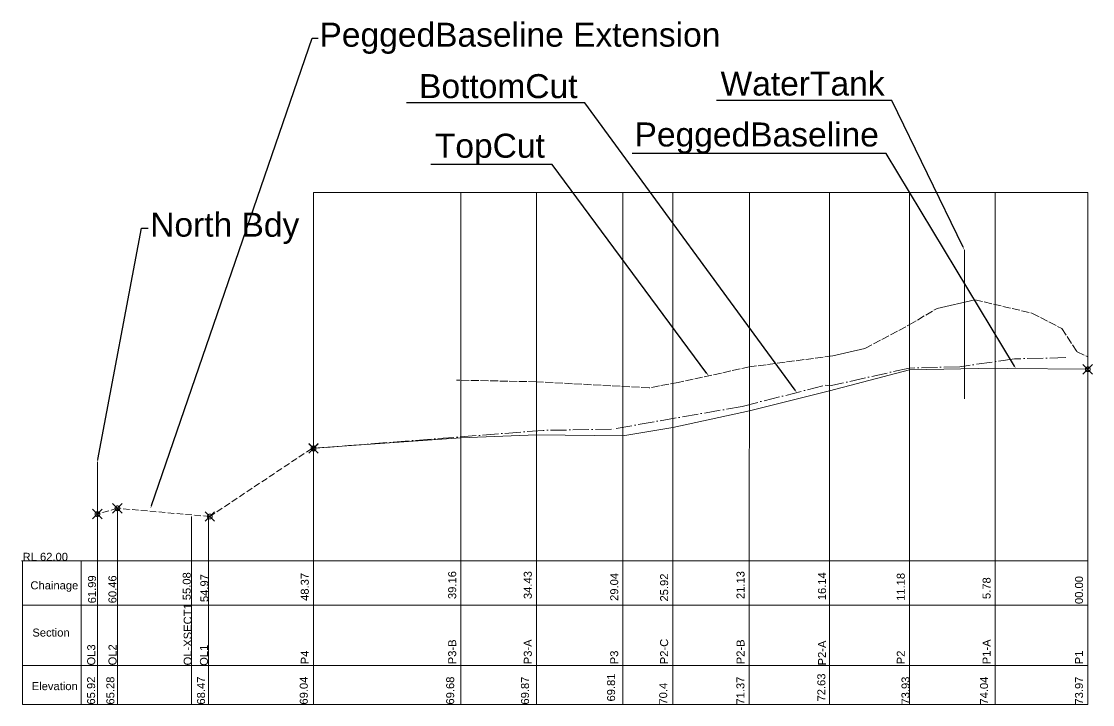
# Model space of a CAD drawing. Extents: x -66621 to 8567886, y -226536 to 8517995.
# Drawn here: x -66621 to 300, y 53015 to 95709 of the extents above; entities that cross this region are included whole.
import ezdxf
from ezdxf import colors
from ezdxf.entities.mleader import LeaderData, LeaderLine
from ezdxf.math import Vec2, Vec3

# ---------------------------------------------------------------- set-up
doc = ezdxf.new("R2010")
doc.units = 0
doc.header["$MEASUREMENT"] = 0
doc.header["$PDMODE"] = 35
doc.header["$PDSIZE"] = 300
for name, pattern in [('ACAD_ISO02W100', [15, 12, -3]), ('DASHDOT2', [0.7, 0.5, -0.1, 0, -0.1]), ('DASHED2', [0.3, 0.25, -0.05])]:
    doc.linetypes.add(name, pattern=pattern)
doc.layers.get('0').update_dxf_attribs({"linetype": 'CONTINUOUS'})
doc.layers.add('VIEWPORTS', color=7, linetype='CONTINUOUS')
doc.styles.add('MtXpl_arial_ttf_shx', font='arial.ttf.shx')
doc.styles.get("Standard").update_dxf_attribs({"font": 'arial.ttf', "height": 200})

msp = doc.modelspace()

# ---------------------------------------------------------------- linework, layer by layer
at = {"color": 7, "linetype": 'Continuous', "lineweight": 0}
for p, q in [((0.9, 85014.6), (-48372.1, 85014.6)), ((-39162.9, 85014.6), (-39163, 53015.8)), ((-34439.7, 85014.6), (-34439.7, 53015.7)), ((-29039, 85014.6), (-29039, 53015.6)), ((-25928.5, 85014.6), (-25928.5, 53015.6)), ((-21132.7, 85014.6), (-21148.6, 53015.5)), ((-16142.9, 85014.6), (-16142.9, 53015.4)), ((-11137.7, 85014.6), (-11137.7, 53015.3)), ((-5776, 85014.6), (-5776, 53015.2)), ((0.9, 85014.6), (-1.2, 53015.1)), ((-9419.4, 77770.5), (-7061.3, 78310.6)), ((-15937.9, 74810.1), (-13923, 75270.2)), ((-0.6, 62000), (-66621.4, 62000)), ((-0.8, 59226.9), (-66548.7, 59231.5))]:
    msp.add_line(p, q, dxfattribs=at)
at = {"lineweight": 0, "ltscale": 800}
for p, q in [((-48372.1, 85014.6), (-48372.1, 69039.3)), ((-48372.1, 69039.3), (-48372.4, 53016)), ((-61872.1, 64920), (-61872.1, 68157.2)), ((-61872.1, 64920), (-61872.3, 53016.2)), ((-60626.1, 65280), (-60626.3, 53016.2)), ((-56004.4, 53016.1), (-56004.4, 64770)), ((-54927.4, 64770), (-54927.4, 53016.1)), ((-56004.3, 63639.2), (-56004.4, 53016.1))]:
    msp.add_line(p, q, dxfattribs=at)
at = {"color": 7, "linetype": 'DASHED2', "lineweight": 0, "ltscale": 2000}
for p, q in [((-11157.6, 76740.4), (-9419.4, 77770.5)), ((-13923, 75270.2), (-11157.6, 76740.4))]:
    msp.add_line(p, q, dxfattribs=at)
at = {"linetype": 'ACAD_ISO02W100', "lineweight": 0, "ltscale": 1250}
msp.add_line((-66548.7, 62000), (-66548.7, 55462.7), dxfattribs=at)
at = {"color": 7, "linetype": 'Continuous', "lineweight": 0, "ltscale": 1000}
for p, q in [((-1.1, 55461.8), (-66548.7, 55462.9)), ((-1.1, 53015.1), (-66548.7, 53016.3))]:
    msp.add_line(p, q, dxfattribs=at)
at = {"color": 7, "linetype": 'DASHED2', "lineweight": 0, "ltscale": 2000}
for points in [[(-7061.3, 78310.6), (-3488.6, 77480.5), (-1619.3, 76510.3), (-669.2, 75060.1), (0.9, 74747.1)], [(-15937.9, 74810.1), (-21132.7, 74120), (-25583.3, 73149.9), (-27408.2, 72809.8), (-34439.6, 73189.9), (-39442.8, 73289.9)]]:
    msp.add_lwpolyline(points, dxfattribs=at)
at = {"color": 7, "linetype": 'DASHDOT2', "lineweight": 0, "ltscale": 2000}
for points in [[(-1380.1, 74696.8), (-4579.7, 74620.1), (-7997.2, 74130)], [(-7997.2, 74130), (-11157.5, 74040), (-16106.8, 72939.9)], [(-21582.4, 71649.7), (-16399.9, 72969.9), (-16107.3, 72935.8)], [(-21582.4, 71649.7), (-29762.5, 70219.5), (-34017.6, 70151), (-48481.2, 69019.3)]]:
    msp.add_lwpolyline(points, dxfattribs=at)
at = {"color": 7, "linetype": 'Continuous', "lineweight": 0}
msp.add_lwpolyline([(0.9, 73970), (-5024.9, 74020), (-5776, 74040), (-11137.7, 73930), (-16142.9, 72629.8), (-21132.7, 71369.7), (-25928.5, 70329.5), (-29039, 69809.4), (-34439.7, 69869.5), (-39162.9, 69679.4), (-48372.1, 69039.3)], dxfattribs=at)
at = {"color": 6, "linetype": 'DASHDOT2', "lineweight": 0, "ltscale": 800}
msp.add_lwpolyline([(-48481.2, 69019.3), (-54849.1, 64770), (-60626.1, 65280), (-61872.1, 64920)], dxfattribs=at)
at = {"lineweight": 0, "ltscale": 800}
msp.add_lwpolyline([(-62895.4, 62000), (-62895.5, 53016.2)], dxfattribs=at)
at = {"color": 7, "linetype": 'Continuous', "lineweight": 0, "ltscale": 1000}
msp.add_lwpolyline([(-66548.7, 55461.8), (-66548.7, 53015.1)], dxfattribs=at)
at = {"linetype": 'ACAD_ISO02W100', "lineweight": 0, "ltscale": 1250}
msp.add_point((0, 73970), dxfattribs=at)
msp.add_point((0, 73970), dxfattribs=at)
at = {"linetype": 'ACAD_ISO02W100', "lineweight": 0, "ltscale": 800}
for p in [(-48372.1, 69027.9), (-48372.1, 69027.9), (-61872.1, 64920), (-60626.1, 65280), (-54849.1, 64770)]:
    msp.add_point(p, dxfattribs=at)
at = {"lineweight": 0, "ltscale": 800}
msp.add_point((-48372.1, 69020), dxfattribs=at)
at = {"layer": 'VIEWPORTS', "color": 7, "linetype": 'ACAD_ISO02W100', "lineweight": 0}
msp.add_line((-7711.4, 81429.4), (-7711.4, 72124), dxfattribs=at)

# ---------------------------------------------------------------- texts
at = {"linetype": 'ACAD_ISO02W100', "lineweight": 0}
for s, p in [('RL 62.00', (-66548.7, 62000)), ('Chainage', (-66059.9, 60217)), ('Section', (-65938.3, 57265.9)), ('Elevation', (-65976.7, 53918.2))]:
    msp.add_text(s, height=500, dxfattribs=at).set_placement(p)
for s, p in [('                    61.99', (-61960, 55462.9)), ('                    60.46', (-60685.8, 55462.8)), ('                     55.08', (-56043.5, 55462.8)), ('                     54.97', (-54944.1, 55348.3)), ('P4                48.37', (-48668.2, 55535.6)), ('P3-B             39.16', (-39459, 55535.6)), ('P3-A             34.43', (-34735.8, 55535.6)), ('P3                29.04', (-29335.1, 55535.6)), ('P2-C            25.92', (-26217.8, 55535.6)), ('P2-B             21.13', (-21445.4, 55535.6)), ('P2-A             16.14', (-16353.2, 55462.1)), ('P2                11.18', (-11433.5, 55535.6)), ('P1-A             5.78', (-6071.7, 55535.6)), ('P1               00.00', (-297.5, 55535.6)), ('OL-XSECT1', (-55982.2, 55462.8)), ('OL3', (-62011.8, 55458.1)), ('OL2', (-60680.5, 55462.8)), ('OL1', (-54968.6, 55436.1)), (' 69.81', (-29532.6, 53015.7)), (' 72.63', (-16396.1, 53015.4)), ('65.92', (-62017.7, 53016.2)), ('65.28', (-60815.3, 53016.2)), ('68.47', (-55149.6, 53016.1)), ('69.04', (-48732.6, 53016)), ('69.68', (-39583.5, 53015.8)), ('69.87', (-34909.5, 53015.7)), ('70.4', (-26275.8, 53015.6)), ('71.37', (-21451.7, 53015.5)), ('73.93', (-11137.7, 53015.3)), ('74.04', (-6231.5, 53015.3)), ('73.97', (-295.2, 53015.1))]:
    msp.add_text(s, height=500, rotation=90, dxfattribs=at).set_placement(p)

# ---------------------------------------------------------------- leaders
at = {"color": 7, "linetype": 'Continuous', "lineweight": 0, "ltscale": 1000}
ml = msp.add_multileader_mtext('Standard', dxfattribs=at)
ml.set_content('PeggedBaseline Extension', color=7, style='MtXpl_arial_ttf_shx')
ml.set_leader_properties()
ml.build(insert=Vec2(0, 0))
ml.multileader.update_dxf_attribs({"text_right_attachment_type": 6, "dogleg_length": 72, "arrow_head_size": 180})
ctx = ml.context
ctx.base_point, ctx.char_height, ctx.arrow_head_size, ctx.landing_gap_size, ctx.plane_origin = Vec3(-48090.9, 94661.8), 1500.196, 180, 90, Vec3(-24807.4, 56730.5)
ctx.right_attachment = 6
notes = []
notes.append((ctx, [(0, (1, 1, 0), (-48451, 94661.8), (1, 0), 360, [(0, [(-58552.7, 65280)], 0, [])])]))
ctx.mtext.insert, ctx.mtext.flow_direction = Vec3(-48000.9, 95629.3), 5
ml = msp.add_multileader_mtext('Standard', dxfattribs=at)
ml.set_content('BottomCut', color=7, style='MtXpl_arial_ttf_shx')
ml.set_leader_properties()
ml.build(insert=Vec2(0, 0))
ml.multileader.update_dxf_attribs({"text_right_attachment_type": 6, "dogleg_length": 72, "arrow_head_size": 180})
ctx = ml.context
ctx.base_point, ctx.char_height, ctx.arrow_head_size, ctx.landing_gap_size, ctx.plane_origin = Vec3(-41871.5, 91651.6), 1500.2, 180, 90, Vec3(5388.6, 70225.8)
ctx.right_attachment, ctx.text_align_type = 6, 2
notes.append((ctx, [(1, (1, 1, 0), (-31430.7, 90614.3), (-1, 0), 360, [(0, [(-18182.2, 72515.8)], 0, [])])]))
ctx.mtext.insert, ctx.mtext.alignment, ctx.mtext.flow_direction = Vec3(-31880.8, 92414.5), 3, 5
ml = msp.add_multileader_mtext('Standard', dxfattribs=at)
ml.set_content('WaterTank', color=7, style='MtXpl_arial_ttf_shx')
ml.set_leader_properties()
ml.build(insert=Vec2(0, 0))
ml.multileader.update_dxf_attribs({"text_right_attachment_type": 6, "dogleg_length": 72, "arrow_head_size": 180})
ctx = ml.context
ctx.base_point, ctx.char_height, ctx.arrow_head_size, ctx.landing_gap_size, ctx.plane_origin = Vec3(-22885.7, 91814.2), 1500.2, 180, 90, Vec3(1728.6, 80994.2)
ctx.right_attachment, ctx.text_align_type = 6, 2
notes.append((ctx, [(1, (1, 1, 0), (-12246.4, 90776.3), (-1, 0), 360, [(0, [(-7711.4, 81429.4)], 0, [])])]))
ctx.mtext.insert, ctx.mtext.alignment, ctx.mtext.flow_direction = Vec3(-12696.5, 92576.5), 3, 5
ml = msp.add_multileader_mtext('Standard', dxfattribs=at)
ml.set_content('PeggedBaseline', color=7, style='MtXpl_arial_ttf_shx')
ml.set_leader_properties()
ml.build(insert=Vec2(0, 0))
ml.multileader.update_dxf_attribs({"text_right_attachment_type": 6, "dogleg_length": 72, "arrow_head_size": 180})
ctx = ml.context
ctx.base_point, ctx.char_height, ctx.arrow_head_size, ctx.landing_gap_size, ctx.plane_origin = Vec3(-28265.2, 88424.9), 1500.196, 180, 90, Vec3(2006.4, 75359.7)
ctx.right_attachment, ctx.text_align_type = 6, 2
notes.append((ctx, [(1, (1, 1, 0), (-12601.4, 87457.3), (-1, 0), 360, [(0, [(-4491.5, 74014.7)], 0, [])])]))
ctx.mtext.insert, ctx.mtext.alignment, ctx.mtext.flow_direction = Vec3(-13051.5, 89392.5), 3, 5
ml = msp.add_multileader_mtext('Standard', dxfattribs=at)
ml.set_content('TopCut', color=7, style='MtXpl_arial_ttf_shx')
ml.set_leader_properties()
ml.build(insert=Vec2(0, 0))
ml.multileader.update_dxf_attribs({"text_right_attachment_type": 6, "dogleg_length": 72, "arrow_head_size": 180})
ctx = ml.context
ctx.base_point, ctx.char_height, ctx.arrow_head_size, ctx.landing_gap_size, ctx.plane_origin = Vec3(-40713.4, 87733.5), 1500.2, 180, 90, Vec3(3157, 62333.9)
ctx.right_attachment, ctx.text_align_type = 6, 2
notes.append((ctx, [(1, (1, 1, 0), (-33470.6, 86775.1), (-1, 0), 360, [(0, [(-23685.4, 73563.6)], 0, [])])]))
ctx.mtext.insert, ctx.mtext.alignment, ctx.mtext.flow_direction = Vec3(-33920.6, 88691.8), 3, 5
ml = msp.add_multileader_mtext('Standard', dxfattribs=at)
ml.set_content('North Bdy', color=7, style='MtXpl_arial_ttf_shx')
ml.set_leader_properties()
ml.build(insert=Vec2(0, 0))
ml.multileader.update_dxf_attribs({"text_right_attachment_type": 6, "dogleg_length": 360, "arrow_head_size": 180})
ctx = ml.context
ctx.base_point, ctx.char_height, ctx.arrow_head_size, ctx.landing_gap_size, ctx.plane_origin, ctx.plane_x_axis, ctx.plane_y_axis = Vec3(-58694.3, 82792.6, -78920.3), 1500.2, 180, 90, Vec3(-36319.8, 72030.3, -78920.3), Vec3(0.999999, -0.0014232), Vec3(0.0014232, 0.999999)
ctx.right_attachment, ctx.text_align_type = 6, 2
notes.append((ctx, [(1, (1, 1, 0), (-59126.5, 82793.2, -78920.3), (0.999999, -0.0014232), 432.2, [(0, [(-61872.1, 68157.2, -78920.3)], 0, [])])]))
ctx.mtext.insert, ctx.mtext.text_direction, ctx.mtext.rotation, ctx.mtext.alignment, ctx.mtext.flow_direction = Vec3(-49258.9, 83749.8, -78920.3), Vec3(0.999999, -0.0014232), 6.2817621, 3, 5
for ctx, leaders in notes:
    for number, flags, end, landing, length, lines in leaders:
        leader = LeaderData()
        leader.index, (leader.has_last_leader_line, leader.has_dogleg_vector, leader.attachment_direction) = number, flags
        leader.last_leader_point, leader.dogleg_vector, leader.dogleg_length = Vec3(end), Vec3(landing), length
        for number, points, colour, breaks in lines:
            line = LeaderLine()
            line.index, line.vertices, line.color, line.breaks = number, Vec3.list(points), colors.encode_raw_color(colour), breaks
            leader.lines.append(line)
        ctx.leaders.append(leader)

doc.saveas('drawing.dxf')
